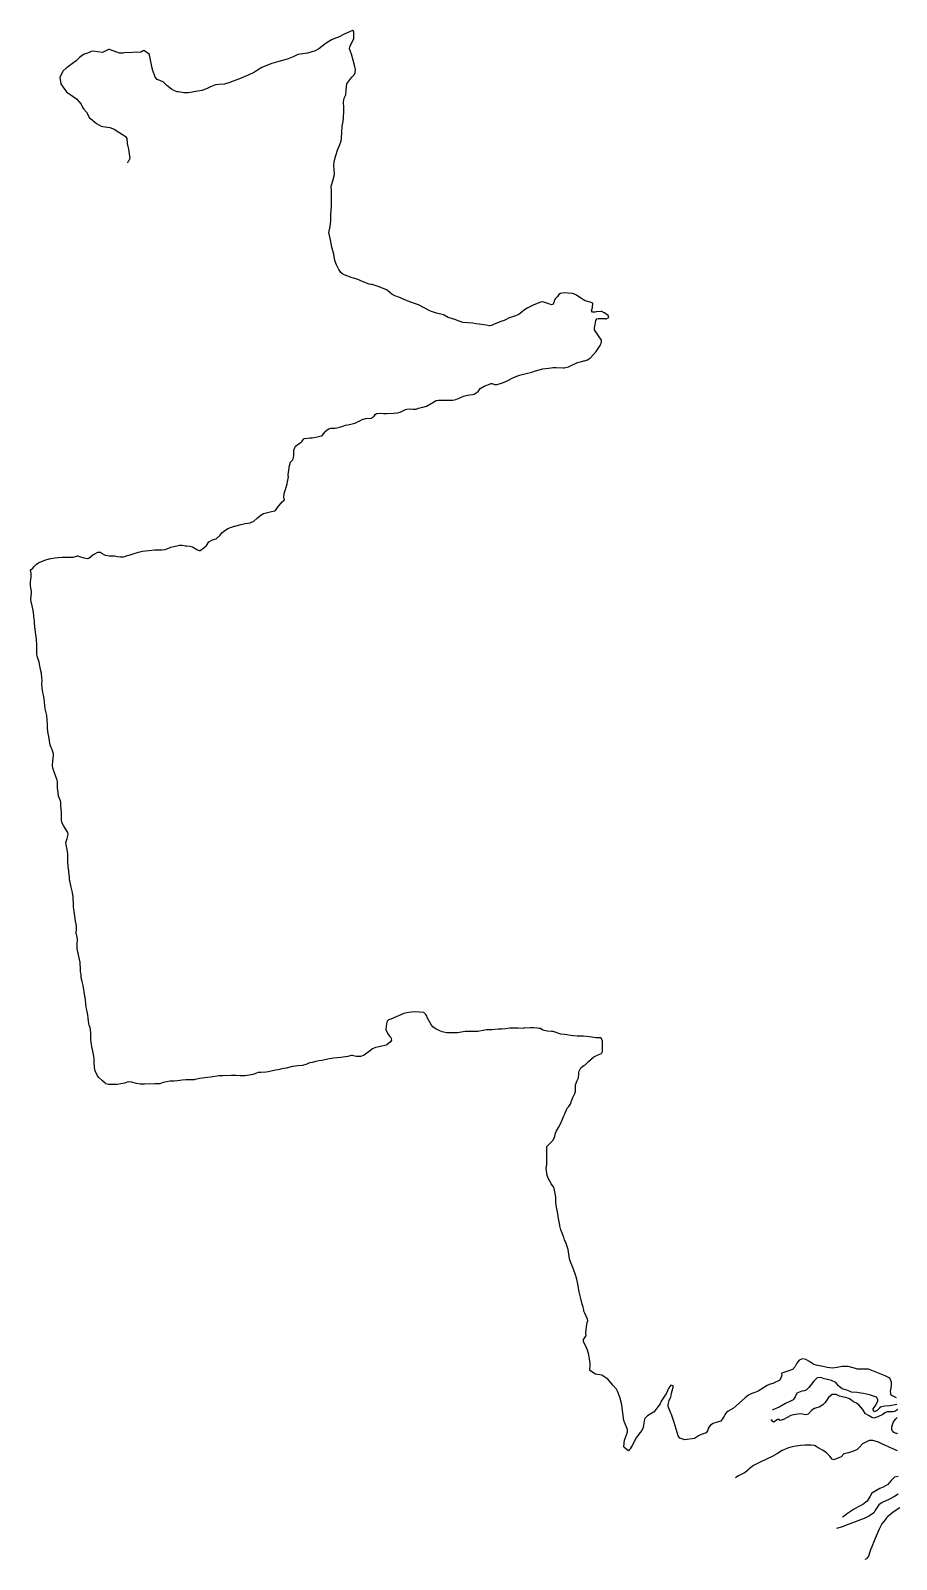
# Model space of a CAD drawing. Header units: feet. Extents: x 1313709 to 1317500, y 405869 to 411659.
# Drawn here: x 1313709 to 1314755, y 406108 to 407956 of the extents above; entities that cross this region are included whole.
import ezdxf

# ---------------------------------------------------------------- set-up
doc = ezdxf.new("R2010")
doc.units = ezdxf.units.FT
doc.layers.add('C-TOPO-MAJR', color=32, linetype='CONTINUOUS')

msp = doc.modelspace()

# ---------------------------------------------------------------- linework, layer by layer
at = {"layer": 'C-TOPO-MAJR'}
for points in [[(1314755.4, 406303.1), (1314754.8, 406303.4), (1314748.9, 406306.5), (1314748.1, 406311), (1314749.5, 406317.8), (1314749.5, 406322.2), (1314747.4, 406326.8), (1314741.7, 406329.9), (1314735.8, 406332), (1314721.6, 406337.8), (1314710.6, 406337.8), (1314708.5, 406337.9), (1314705.8, 406338.7), (1314697.1, 406341), (1314689.8, 406340.9), (1314683.7, 406339.8), (1314678, 406339.1), (1314671.6, 406339.8), (1314664.6, 406341.4), (1314660.1, 406342.1), (1314655.6, 406343.5), (1314649.6, 406347.6), (1314646.8, 406349.2), (1314646.2, 406349.4), (1314641.7, 406350.3), (1314637.8, 406348.8), (1314634.8, 406344.9), (1314632.9, 406340.9), (1314629.6, 406337.4), (1314625.3, 406335.8), (1314616.8, 406333), (1314616.6, 406332.4), (1314616.8, 406330.2), (1314614.4, 406324.4), (1314605.9, 406320.4), (1314601.7, 406319.2), (1314599, 406317.9), (1314588.3, 406311.2), (1314584, 406309.4), (1314580.5, 406308.3), (1314576.4, 406306.4), (1314572.5, 406303.3), (1314558.4, 406290.5), (1314552.1, 406286.9), (1314549.7, 406285), (1314548.1, 406282.7), (1314547.3, 406281.1), (1314542.9, 406275.1), (1314536, 406273), (1314533.7, 406272.3), (1314530.6, 406270.1), (1314528.9, 406268.3), (1314527.8, 406266.2), (1314527.4, 406263.9), (1314525.3, 406260.8), (1314519.5, 406258.7), (1314516, 406257.1), (1314511.3, 406253.9), (1314499.4, 406252.5), (1314493.7, 406254.3), (1314491.5, 406257.1), (1314486.7, 406273.4), (1314483.6, 406282.9), (1314482.7, 406284.8), (1314479.6, 406292.7), (1314479.6, 406293.9), (1314479.9, 406296.8), (1314480.6, 406300.1), (1314480.7, 406300.2), (1314482.4, 406303.1), (1314482.6, 406304), (1314483.6, 406308.6), (1314484.3, 406311.5), (1314485.4, 406316.1), (1314485.4, 406317.8), (1314482.8, 406318.3), (1314480.4, 406315.4), (1314478.6, 406311.7), (1314477.2, 406308.9), (1314476.4, 406307.6), (1314474, 406304), (1314470.9, 406299.3), (1314470.9, 406299.2), (1314469.6, 406296), (1314465.8, 406290.6), (1314461.9, 406285.9), (1314461.6, 406285.7), (1314454.5, 406281.4), (1314451, 406278.1), (1314450.7, 406277.2), (1314449.5, 406270.2), (1314449.1, 406267.1), (1314447.6, 406263.6), (1314444.1, 406259.3), (1314440.6, 406254.7), (1314436, 406245.4), (1314433.6, 406241.5), (1314432.7, 406240.7), (1314432.2, 406240.2), (1314431.4, 406239.1), (1314426.3, 406243.3), (1314425.9, 406244.2), (1314426.8, 406252), (1314430.3, 406261.6), (1314430.4, 406264.9), (1314426, 406275.7), (1314424.2, 406287.9), (1314423.4, 406294.8), (1314420.8, 406304), (1314418.3, 406311.3), (1314417, 406313.5), (1314412.5, 406318.3), (1314409.1, 406322.5), (1314406.5, 406325.6), (1314399.3, 406330.5), (1314391.5, 406331.9), (1314384.7, 406336.1), (1314385, 406343.4), (1314385.1, 406345.2), (1314384.5, 406350.1), (1314383.5, 406355.1), (1314381.7, 406360.7), (1314379.3, 406366.3), (1314377, 406370.9), (1314377, 406373.5), (1314379.8, 406377.7), (1314380.1, 406378.6), (1314379.8, 406381.8), (1314380.6, 406388.8), (1314381, 406391.9), (1314381.5, 406394), (1314382.1, 406396.2), (1314381.8, 406398.3), (1314378.6, 406405.3), (1314377.6, 406407.7), (1314377.5, 406408.8), (1314377.4, 406409.4), (1314376.5, 406412.9), (1314375.6, 406416.5), (1314374, 406423.1), (1314371.9, 406431.4), (1314371.6, 406433.1), (1314371, 406436.4), (1314368.9, 406446.7), (1314367.1, 406453.1), (1314365.5, 406457.5), (1314364.2, 406460.7), (1314361.4, 406467.4), (1314360.1, 406471.3), (1314359.3, 406476.7), (1314358.5, 406482.4), (1314356.2, 406489.5), (1314354.2, 406494.2), (1314353.1, 406497.4), (1314352.6, 406499.1), (1314351.5, 406501.5), (1314349.7, 406506), (1314348.4, 406511), (1314348.3, 406511.8), (1314346.9, 406520), (1314346, 406525.4), (1314344.6, 406533.7), (1314344, 406536.5), (1314343.6, 406539.3), (1314343.4, 406545.1), (1314343.2, 406548.2), (1314341.4, 406556.3), (1314340.8, 406558), (1314339.6, 406559.7), (1314338.1, 406561.9), (1314336.4, 406565.3), (1314335.2, 406567.2), (1314333.9, 406569.7), (1314333.1, 406572), (1314331.9, 406580.6), (1314332, 406581.5), (1314332.4, 406582.8), (1314332.5, 406583.5), (1314332.6, 406584.3), (1314332.8, 406593), (1314332.8, 406596.2), (1314332.7, 406600.9), (1314332.6, 406602.3), (1314332.7, 406606), (1314332.9, 406607), (1314333, 406607.2), (1314336.6, 406611), (1314340.2, 406614.7), (1314342, 406618.3), (1314342.2, 406619.4), (1314343, 406623.1), (1314344.3, 406625.7), (1314347, 406629.9), (1314349.7, 406635.3), (1314351.7, 406640), (1314353.4, 406643.9), (1314354.1, 406645.6), (1314354.4, 406646.4), (1314357.4, 406653.1), (1314359.2, 406655.2), (1314361.8, 406658.7), (1314362.3, 406660.9), (1314364.2, 406666.3), (1314366.7, 406671), (1314367.2, 406673.9), (1314367.2, 406681.4), (1314369.4, 406686.7), (1314371, 406689.9), (1314371.4, 406694.6), (1314371.5, 406697.1), (1314374, 406702.1), (1314377.6, 406704.6), (1314379.2, 406705.7), (1314383.1, 406709.5), (1314389.7, 406715.1), (1314394.8, 406717.6), (1314398.8, 406719.4), (1314399.9, 406721.6), (1314400.2, 406734.3), (1314398.9, 406737.5), (1314397.4, 406738.3), (1314395.3, 406738.4), (1314392, 406738.4), (1314384.2, 406739.4), (1314376.9, 406740.1), (1314369.5, 406740.4), (1314361.5, 406741), (1314357, 406741.8), (1314353.9, 406742.2), (1314349.8, 406742.6), (1314347.4, 406743.3), (1314342.8, 406745.2), (1314340.3, 406745.7), (1314338.2, 406745.9), (1314333.2, 406746.4), (1314327.7, 406747.7), (1314325, 406749.4), (1314324.4, 406749.7), (1314323.3, 406749.7), (1314321.1, 406749.9), (1314317.2, 406750.3), (1314312.8, 406750.3), (1314304.9, 406749.8), (1314304.4, 406749.7), (1314297.6, 406749.9), (1314290.3, 406750.1), (1314288.1, 406750), (1314282.9, 406749.3), (1314278, 406748.8), (1314274, 406748.6), (1314266.3, 406748.1), (1314263.5, 406748), (1314259.7, 406747.8), (1314257.8, 406747.5), (1314249.3, 406745.9), (1314248.3, 406745.8), (1314246.4, 406745.8), (1314235.2, 406745.9), (1314234.2, 406745.8), (1314234, 406745.8), (1314224.7, 406744.4), (1314222.9, 406744.3), (1314219.6, 406744.4), (1314215.3, 406744.2), (1314211.8, 406744.3), (1314206, 406745.6), (1314198.9, 406748.9), (1314194.9, 406751.5), (1314193.1, 406753.5), (1314188.4, 406762), (1314187.1, 406765.2), (1314186.6, 406766.6), (1314184, 406768.7), (1314172.9, 406769.6), (1314165.3, 406769), (1314159.9, 406767.6), (1314144.3, 406760.9), (1314141.2, 406759.8), (1314139.7, 406758.4), (1314138.7, 406755.1), (1314137.9, 406748.9), (1314138, 406748.2), (1314141, 406742.3), (1314143.1, 406739.8), (1314144.3, 406738.5), (1314144.8, 406735.6), (1314143.6, 406733.3), (1314139.4, 406729.8), (1314138.5, 406729.4), (1314131.5, 406727.6), (1314125.7, 406726.5), (1314122.1, 406725.1), (1314118.2, 406722.1), (1314111.9, 406717.4), (1314107.3, 406715.6), (1314102.6, 406715.7), (1314100.7, 406716.1), (1314097.8, 406716.7), (1314096.5, 406716.7), (1314093.3, 406716.1), (1314092.1, 406715.8), (1314083.5, 406714.4), (1314079.2, 406714.1), (1314074.9, 406713.8), (1314069.8, 406713), (1314060.8, 406710.7), (1314056.9, 406710.4), (1314053.6, 406709.8), (1314048.8, 406708.5), (1314046.2, 406708), (1314044.9, 406707.7), (1314042.4, 406706.3), (1314037.4, 406705), (1314031.6, 406704.3), (1314029, 406704), (1314025.1, 406703.5), (1314017.7, 406701.7), (1314014.7, 406701.1), (1314010.7, 406700.2), (1314008, 406699.7), (1314004.6, 406699.3), (1313995.8, 406697.3), (1313993.4, 406696.8), (1313987.2, 406696.4), (1313984.6, 406696.4), (1313983.9, 406696.3), (1313977.7, 406693.8), (1313967.8, 406692.3), (1313961.9, 406692.3), (1313956.8, 406692.9), (1313955.2, 406692.9), (1313951.4, 406692.7), (1313940.9, 406692.5), (1313936.6, 406692.2), (1313926.6, 406690.7), (1313922.3, 406690.1), (1313912.6, 406688.9), (1313909.4, 406688.1), (1313907.3, 406687.8), (1313906.2, 406687.6), (1313905.3, 406687.5), (1313901.5, 406687.3), (1313897.9, 406687.4), (1313896.4, 406687.5), (1313892, 406687.2), (1313886.2, 406686.1), (1313881.8, 406685.9), (1313877.2, 406685.9), (1313872.7, 406685.2), (1313868.8, 406684.1), (1313864.8, 406682.8), (1313861.1, 406682.7), (1313858.8, 406682.8), (1313846.4, 406682.1), (1313841, 406682.2), (1313836.5, 406683.2), (1313830.5, 406684.8), (1313826.6, 406684.9), (1313822, 406683.6), (1313813.1, 406681.8), (1313806.3, 406681.9), (1313802.7, 406681.9), (1313799.4, 406682.8), (1313798.7, 406683.3), (1313795.5, 406686.2), (1313790.9, 406690.4), (1313789.4, 406692.3), (1313786.6, 406698.2), (1313785.8, 406702.4), (1313785.8, 406702.8), (1313785.5, 406708.1), (1313785.4, 406712.4), (1313785.4, 406712.9), (1313785, 406715.9), (1313783.4, 406724.2), (1313783.3, 406724.5), (1313783.2, 406724.8), (1313781.8, 406733.1), (1313781.5, 406735.8), (1313781.5, 406737.4), (1313781.5, 406744.6), (1313780.4, 406750.7), (1313779.4, 406753.4), (1313779, 406755), (1313778.2, 406762.1), (1313777.7, 406766.1), (1313776.1, 406773.6), (1313775.7, 406775.5), (1313775.2, 406779.9), (1313774.9, 406783.6), (1313774.8, 406784.4), (1313774.1, 406788.6), (1313772, 406801.4), (1313770.8, 406806.5), (1313769.9, 406810.7), (1313769.6, 406815), (1313769.4, 406816.1), (1313769.3, 406816.4), (1313769.1, 406818.2), (1313768.9, 406822.3), (1313768.5, 406827.5), (1313768.4, 406830), (1313768.2, 406831), (1313767.7, 406833), (1313765.9, 406840.7), (1313765.2, 406843.5), (1313764.7, 406846.1), (1313764.9, 406850.8), (1313765.1, 406858), (1313764.3, 406861.5), (1313763.5, 406865.3), (1313763.9, 406869.4), (1313764.2, 406872.8), (1313763.7, 406875.8), (1313762.8, 406879.2), (1313762, 406885.3), (1313761.2, 406891.2), (1313760.5, 406896), (1313760.3, 406899), (1313760.3, 406901.9), (1313760.2, 406906.3), (1313759.9, 406909), (1313759.2, 406913.2), (1313759.1, 406913.8), (1313757.5, 406920.2), (1313755.9, 406928), (1313755.8, 406929.3), (1313755.6, 406932.3), (1313755, 406938.6), (1313754.7, 406940.4), (1313754.5, 406941.6), (1313753.8, 406950.4), (1313753.7, 406955.7), (1313753.5, 406960.5), (1313752.8, 406965.8), (1313751.4, 406971.4), (1313751.1, 406973.8), (1313752.1, 406976.9), (1313752.9, 406979), (1313753.9, 406984.1), (1313753.4, 406986.2), (1313748.6, 406994.1), (1313746.8, 406997.7), (1313746.1, 407001.5), (1313746, 407010.3), (1313745.6, 407015.3), (1313745.3, 407018.1), (1313745, 407023.2), (1313744.7, 407024.8), (1313743.4, 407027.3), (1313742.3, 407030.4), (1313741.8, 407034.8), (1313741.2, 407039.9), (1313741, 407042.1), (1313741.2, 407047.9), (1313740.9, 407049.7), (1313737.5, 407058.5), (1313735.4, 407064), (1313734.9, 407067.5), (1313735.4, 407073.2), (1313736.2, 407079.2), (1313736.1, 407081.6), (1313734.2, 407087.5), (1313733.3, 407089.3), (1313732.3, 407091.9), (1313730.7, 407102.5), (1313730, 407106.2), (1313729, 407111.9), (1313729, 407116.4), (1313728.1, 407127.6), (1313726.6, 407134.2), (1313726.3, 407135.7), (1313725, 407147.9), (1313724.2, 407152.2), (1313723.4, 407155.4), (1313722.5, 407161.3), (1313722.3, 407165.6), (1313722.4, 407169.5), (1313722.3, 407173.7), (1313721.8, 407178.3), (1313721.6, 407178.8), (1313720.8, 407181.8), (1313719.7, 407187.9), (1313719, 407192.1), (1313716.6, 407199.6), (1313716.1, 407201.4), (1313716.1, 407206.2), (1313716.3, 407214.3), (1313715.9, 407218.6), (1313715.7, 407220), (1313715.1, 407225.5), (1313714, 407231.7), (1313713.2, 407238.9), (1313713.1, 407242.1), (1313713, 407243.8), (1313712.5, 407248.2), (1313711.9, 407252.5), (1313711.4, 407256.9), (1313710.5, 407260.3), (1313710.4, 407260.9), (1313709.4, 407264.8), (1313709, 407268.2), (1313709.4, 407272.2), (1313709.8, 407275.5), (1313709.8, 407277.5), (1313708.6, 407284.5), (1313708.5, 407289.4), (1313709.1, 407295.4), (1313709.1, 407300.1), (1313708.9, 407301.1), (1313708.6, 407303), (1313709.3, 407304.2), (1313711.1, 407306), (1313712.4, 407307.3), (1313715.7, 407310.7), (1313717.3, 407311.8), (1313719.9, 407313), (1313727.1, 407315.8), (1313731.1, 407317.2), (1313731.3, 407317.2), (1313732.9, 407317.5), (1313738.1, 407318.5), (1313741.8, 407318.9), (1313746.6, 407319.2), (1313747.7, 407319.2), (1313748.8, 407319.1), (1313751.3, 407319), (1313760, 407319.1), (1313761.5, 407319.4), (1313765.2, 407320.8), (1313765.8, 407320.7), (1313767.7, 407319.9), (1313772.9, 407318.2), (1313777.8, 407317.7), (1313778.8, 407318), (1313781.5, 407320), (1313783.9, 407321.8), (1313785.6, 407322.9), (1313789.8, 407325.1), (1313792.9, 407325.1), (1313794.5, 407324.1), (1313798.9, 407321.7), (1313803.5, 407320.7), (1313808.1, 407320.7), (1313809.4, 407320.8), (1313810, 407320.7), (1313813.3, 407320), (1313817.2, 407319.7), (1313820.9, 407319.7), (1313823.7, 407320.3), (1313824.6, 407320.7), (1313825.5, 407321), (1313827.7, 407321.5), (1313833.9, 407323.4), (1313839.1, 407325.3), (1313844, 407326.5), (1313855.2, 407327.7), (1313858.4, 407328.1), (1313858.9, 407328.2), (1313865.9, 407327.9), (1313867.3, 407327.9), (1313871.3, 407328.4), (1313874.6, 407329.6), (1313876.5, 407330.6), (1313878.3, 407331.2), (1313886.8, 407333.2), (1313888.6, 407333.6), (1313891.7, 407333.5), (1313895.3, 407332.9), (1313896.9, 407332.9), (1313901.2, 407332.6), (1313904.2, 407331.5), (1313909.7, 407328.4), (1313912.4, 407327.1), (1313913.7, 407327.1), (1313918.1, 407330.6), (1313920.8, 407332.7), (1313921.3, 407333.3), (1313924.2, 407337.6), (1313928.6, 407340), (1313932.8, 407341.5), (1313937.6, 407345.7), (1313939.8, 407348.4), (1313941.8, 407350.1), (1313947.2, 407353.7), (1313950.1, 407355.2), (1313954.9, 407356.5), (1313955.5, 407356.7), (1313963.2, 407358.8), (1313968, 407359.7), (1313974, 407360.5), (1313978.4, 407362.5), (1313982.5, 407366.3), (1313985.6, 407369.3), (1313990.3, 407371.9), (1313999.9, 407374.2), (1314004, 407375.1), (1314004.6, 407375.6), (1314007, 407379.3), (1314012.9, 407385.9), (1314015.3, 407388), (1314015.4, 407388.3), (1314014.9, 407390.9), (1314015.3, 407396.2), (1314016.3, 407399.8), (1314017.9, 407404.9), (1314018.7, 407407.7), (1314019.3, 407410.3), (1314020.4, 407416.2), (1314020.1, 407417.5), (1314020, 407418.5), (1314020.3, 407421.4), (1314021.6, 407430.1), (1314022.3, 407432.5), (1314022.6, 407433.4), (1314023, 407434), (1314025.6, 407436.8), (1314026.7, 407441.8), (1314026.8, 407448.3), (1314029, 407453.3), (1314034.4, 407457.4), (1314036.4, 407458.8), (1314039.1, 407462.2), (1314039.8, 407462.6), (1314044.3, 407463), (1314046.3, 407463.2), (1314048.8, 407463.5), (1314053.5, 407464.2), (1314058.4, 407465.3), (1314060.2, 407465.7), (1314061.5, 407466.7), (1314064.6, 407470.7), (1314064.9, 407471.1), (1314067.1, 407473), (1314069.1, 407474.2), (1314071.5, 407474.9), (1314076.8, 407475.2), (1314078.9, 407475.3), (1314082.1, 407476.1), (1314085, 407477.2), (1314086.2, 407477.6), (1314089.1, 407478.7), (1314092.3, 407479.2), (1314097.4, 407480.1), (1314100.4, 407480.9), (1314101.7, 407481.4), (1314104.5, 407483), (1314106, 407483.7), (1314106.8, 407484.1), (1314109.3, 407485.6), (1314113.5, 407486.9), (1314119.7, 407487.3), (1314120.4, 407487.3), (1314120.6, 407487.3), (1314121, 407487.4), (1314121.8, 407487.9), (1314122.8, 407488.6), (1314123.8, 407489.6), (1314125.3, 407491.5), (1314126.9, 407492.7), (1314131.8, 407493.1), (1314135.5, 407492.7), (1314136.6, 407492.7), (1314138.7, 407492.9), (1314147.5, 407493.3), (1314151.6, 407493.6), (1314152, 407493.7), (1314155.2, 407494.5), (1314162, 407497.5), (1314163.3, 407498), (1314167.9, 407498.5), (1314171.3, 407498.1), (1314174.6, 407498.2), (1314177.6, 407499.1), (1314180.9, 407500.1), (1314182.9, 407500.6), (1314187.2, 407501.7), (1314189.3, 407502.7), (1314190.9, 407503.8), (1314198.9, 407508.5), (1314201.7, 407509), (1314208.6, 407508.8), (1314211.9, 407508.9), (1314218.9, 407508.9), (1314222.6, 407509.6), (1314226.7, 407511.4), (1314232, 407513.6), (1314235.1, 407514.6), (1314239.1, 407515.4), (1314243, 407515.7), (1314245, 407516.2), (1314249.5, 407519.5), (1314251.3, 407521.8), (1314252.3, 407523), (1314257, 407525.9), (1314265.6, 407529.1), (1314266.5, 407529.1), (1314269.3, 407528), (1314272.6, 407528), (1314279.1, 407530), (1314283.8, 407531.8), (1314292.4, 407536.2), (1314299.7, 407539), (1314307.8, 407541.1), (1314314.4, 407542.8), (1314319.2, 407544.4), (1314327.8, 407546.6), (1314337.8, 407547.8), (1314339.9, 407548.2), (1314344.2, 407548.5), (1314351.9, 407548), (1314353.5, 407548.1), (1314359.1, 407549.3), (1314362.1, 407550.7), (1314369.9, 407554.6), (1314373.6, 407555.3), (1314377.5, 407556.4), (1314378.1, 407556.6), (1314382, 407557.5), (1314385.7, 407560.1), (1314392.3, 407567.8), (1314397.2, 407574.9), (1314397.6, 407575.6), (1314398.9, 407579.1), (1314398.7, 407581.6), (1314395.3, 407586.8), (1314390.4, 407594), (1314390.2, 407596.2), (1314391.3, 407600.4), (1314392, 407605.3), (1314393.1, 407607), (1314394.7, 407607.6), (1314397.4, 407607.6), (1314402.8, 407607.4), (1314403.3, 407607.3), (1314404.3, 407607.1), (1314407.6, 407608.7), (1314406.8, 407611.4), (1314402.4, 407614.4), (1314401.9, 407614.6), (1314399.4, 407615.9), (1314398.4, 407616.2), (1314392.9, 407615.7), (1314391, 407615.4), (1314388, 407615.2), (1314386.8, 407617), (1314387.9, 407621), (1314388.2, 407626), (1314385.3, 407627.3), (1314379.2, 407629.1), (1314373.8, 407632.1), (1314368.7, 407635.8), (1314366.3, 407637.2), (1314363.6, 407637.8), (1314358.6, 407638.2), (1314353.7, 407638.5), (1314349.1, 407637.8), (1314347.4, 407636.6), (1314345.5, 407634.3), (1314345.1, 407633.8), (1314343.1, 407631.6), (1314341.5, 407628.9), (1314341.4, 407628.3), (1314340.4, 407624.8), (1314338.4, 407624.3), (1314334, 407625.9), (1314328, 407627.6), (1314325.2, 407627.3), (1314316.3, 407623.6), (1314309.6, 407620.3), (1314307.6, 407619.2), (1314305.7, 407618), (1314302.9, 407615.8), (1314299.3, 407612.9), (1314297, 407611.7), (1314293.7, 407610.6), (1314286.4, 407607.8), (1314283.7, 407606.4), (1314281, 407605.3), (1314277.3, 407603.9), (1314268.1, 407600.2), (1314265.7, 407599.2), (1314263.8, 407598.7), (1314262.8, 407598.8), (1314259.5, 407599.6), (1314256.5, 407600.1), (1314250.9, 407600.8), (1314246.9, 407601.3), (1314243.1, 407601.8), (1314237.1, 407602.4), (1314231.3, 407602.9), (1314229.1, 407603.5), (1314226.9, 407604.4), (1314221.3, 407606.3), (1314217.3, 407607.5), (1314213.6, 407608.9), (1314208.6, 407611.5), (1314207.6, 407611.9), (1314199.5, 407614.2), (1314193.2, 407616.2), (1314191.4, 407617), (1314184.6, 407620.6), (1314177.4, 407624.2), (1314176.3, 407624.6), (1314173.9, 407625.3), (1314163.9, 407629.1), (1314159.2, 407631), (1314155.6, 407632.4), (1314149.1, 407635.1), (1314145.3, 407637.2), (1314142.5, 407639.3), (1314140, 407641.5), (1314139, 407642.2), (1314129.9, 407645.7), (1314121.6, 407648.6), (1314120.2, 407648.8), (1314118, 407649.1), (1314110.7, 407652), (1314104.2, 407654.6), (1314102.4, 407655.3), (1314102, 407655.5), (1314098.8, 407656.5), (1314096.2, 407657.3), (1314093.3, 407658.3), (1314089.7, 407659.7), (1314086.2, 407661.3), (1314083.7, 407663.2), (1314081.3, 407666.9), (1314078.6, 407672.3), (1314076.4, 407677.7), (1314075.1, 407685.2), (1314074.9, 407686.5), (1314072.9, 407694), (1314071, 407702.5), (1314070.2, 407706.4), (1314069.4, 407709.8), (1314069.3, 407711.1), (1314070.6, 407718.7), (1314071.4, 407725.7), (1314071.6, 407729.4), (1314071.7, 407733.4), (1314072.4, 407743.2), (1314072.5, 407746.5), (1314072.5, 407749.1), (1314072.3, 407754.3), (1314072.2, 407760), (1314072.2, 407761.5), (1314072.1, 407767.6), (1314073.9, 407773.8), (1314076, 407781.7), (1314075.8, 407788.4), (1314075.2, 407791.8), (1314075.5, 407797.5), (1314077.5, 407804.6), (1314079.6, 407810.9), (1314080.7, 407813.9), (1314082.3, 407818), (1314083.7, 407821.1), (1314084.1, 407822.4), (1314084.3, 407825.1), (1314084.7, 407832.9), (1314085.3, 407840), (1314085.9, 407843.5), (1314086.7, 407849.7), (1314087.4, 407858.7), (1314087.3, 407862.5), (1314086.8, 407869.1), (1314087.8, 407873.8), (1314089.6, 407878.1), (1314090.1, 407883.5), (1314090.8, 407891.4), (1314097, 407899.3), (1314099.3, 407901.7), (1314100.8, 407904.4), (1314101.2, 407908.6), (1314100.9, 407910.1), (1314100.2, 407913.6), (1314096.6, 407926.9), (1314094.2, 407933.5), (1314094.4, 407936.1), (1314095.5, 407937.8), (1314099.3, 407945.7), (1314099.4, 407954.5), (1314097.7, 407955.6), (1314087.6, 407951.3), (1314080.9, 407947.8), (1314078.4, 407946.8), (1314073.1, 407944.9), (1314067, 407941.3), (1314064.4, 407939.1), (1314057.2, 407933.5), (1314052.5, 407931.1), (1314043.2, 407928.2), (1314040.4, 407927.9), (1314031.8, 407926.6), (1314025.9, 407924), (1314020.1, 407921.5), (1314013.2, 407919.4), (1314008.9, 407918.3), (1314000.4, 407915.7), (1313994.9, 407913.7), (1313988.3, 407911), (1313983, 407907.8), (1313979.1, 407905.3), (1313971.6, 407901.6), (1313959.1, 407896.5), (1313952.2, 407894.1), (1313949.5, 407892.8), (1313943.1, 407890.6), (1313936.2, 407890.4), (1313932.1, 407890), (1313926.1, 407887.5), (1313922.9, 407885.8), (1313916, 407883.2), (1313910.9, 407882.4), (1313906, 407881.5), (1313899.4, 407880.4), (1313893.9, 407880.5), (1313887.3, 407881.5), (1313885.9, 407881.7), (1313881.8, 407883), (1313879, 407884.7), (1313873.2, 407889), (1313869.1, 407893.1), (1313868.7, 407893.5), (1313861.8, 407896.6), (1313859.3, 407899.2), (1313856.2, 407907.4), (1313855.5, 407910.3), (1313853.8, 407918.3), (1313852.9, 407924.1), (1313851.8, 407927.2), (1313845.5, 407931.6), (1313843.9, 407930.7), (1313841.7, 407929.4), (1313822.1, 407928.7), (1313820.6, 407928.4), (1313816.2, 407928.2), (1313804.1, 407932.6), (1313802.8, 407932.6), (1313800.4, 407931.5), (1313795.7, 407929.2), (1313789.3, 407930), (1313784.2, 407930.6), (1313782, 407930.1), (1313778.4, 407928.7), (1313772.4, 407926.6), (1313767.8, 407923), (1313763.5, 407918.8), (1313754.7, 407912.6), (1313752.6, 407910.8), (1313751.6, 407910), (1313747.5, 407906.5), (1313744.1, 407898.9), (1313745.2, 407891.3), (1313745.8, 407890.1), (1313747.5, 407887.5), (1313752, 407881.6), (1313753.5, 407880.2), (1313760, 407875.8), (1313763.9, 407873.1), (1313769.9, 407866.6), (1313771.9, 407862), (1313772.5, 407861), (1313776, 407857.1), (1313779.8, 407850.2), (1313782.9, 407847.5), (1313784, 407846.8), (1313788.4, 407843.4), (1313793.7, 407840.2), (1313795.8, 407839.5), (1313798.9, 407839.2), (1313804.4, 407838.6), (1313809.8, 407836.6), (1313815.2, 407832.9), (1313819.6, 407829.8), (1313823.4, 407827.4), (1313824.8, 407825.1), (1313825.3, 407819.1), (1313826.2, 407815.4), (1313827, 407812.3), (1313827.9, 407806.5), (1313828.4, 407801.1), (1313828.3, 407800), (1313826.5, 407796.8), (1313825.6, 407796.1), (1313825.2, 407796.1)], [(1314755.7, 406294.9), (1314747.6, 406293.6), (1314741.2, 406293.2), (1314737.1, 406292.1), (1314735, 406290.7), (1314732.2, 406287.7), (1314729, 406286.1), (1314727.1, 406288.6), (1314727.1, 406289.5), (1314727.4, 406289.9), (1314729.6, 406293.1), (1314732.7, 406299), (1314733, 406301.2), (1314731.1, 406304), (1314723, 406306.8), (1314715.6, 406308.2), (1314712.5, 406308.9), (1314708.1, 406309.5), (1314701, 406310), (1314699.3, 406310.8), (1314695.3, 406312.4), (1314689.9, 406314.2), (1314686.1, 406316.7), (1314685.3, 406317.5), (1314682.2, 406321.8), (1314676.8, 406324.2), (1314670.3, 406325.7), (1314668.2, 406326.3), (1314663.8, 406327.6), (1314659.4, 406327.2), (1314655.4, 406323.4), (1314649.6, 406315.6), (1314646.6, 406312.7), (1314644.4, 406311.8), (1314640.9, 406311.3), (1314635.1, 406308.7), (1314632.8, 406304.3), (1314630.7, 406300.9), (1314627.2, 406299.3), (1314621.2, 406296.5), (1314613.7, 406292), (1314606, 406288.5), (1314605.7, 406288.4)], [(1314757.1, 406289.1), (1314753.6, 406286.8), (1314751.3, 406286.4), (1314744, 406286.4), (1314741.2, 406285.2), (1314738.8, 406283.2), (1314732.8, 406280), (1314728, 406278.6), (1314725.7, 406279.3), (1314722.4, 406281.3), (1314717.8, 406283.7), (1314717.4, 406284.2), (1314714.6, 406288.9), (1314709.8, 406294.7), (1314707, 406296.8), (1314703.6, 406298.5), (1314701.5, 406299.9), (1314698.7, 406302), (1314694.1, 406303.6), (1314691.4, 406303.8), (1314686.4, 406305.3), (1314682.4, 406307), (1314677.6, 406307.2), (1314673.3, 406303.7), (1314669.2, 406297.5), (1314666.5, 406294.6), (1314662, 406292), (1314658.8, 406291), (1314656.4, 406290.3), (1314653.3, 406288.3), (1314648.5, 406283.6), (1314645.8, 406282.7), (1314642, 406283.6), (1314639.1, 406284), (1314631.1, 406282.7), (1314627.9, 406281.7), (1314618.8, 406276.9), (1314614.7, 406275.9), (1314612.7, 406277.1), (1314611.7, 406277), (1314607.2, 406273.9), (1314606.9, 406274), (1314606.4, 406274.3), (1314604.1, 406277)], [(1314757.1, 406259.5), (1314753, 406260.8), (1314751.2, 406262), (1314749.9, 406264.7), (1314749.7, 406268.3), (1314751.6, 406273.3), (1314754.1, 406277.3), (1314756.1, 406279.2)], [(1314756.8, 406238.9), (1314750.3, 406241.8), (1314746.7, 406243.5), (1314741.2, 406245.9), (1314738.6, 406247.1), (1314733.8, 406249.4), (1314726.9, 406251.5), (1314722.4, 406251.6), (1314714.5, 406247.6), (1314711, 406244), (1314707.8, 406240.9), (1314704.8, 406239.2), (1314697.5, 406236.8), (1314692.1, 406235.5), (1314691.8, 406235.3), (1314688.5, 406231.9), (1314679.8, 406228.3), (1314677.7, 406229), (1314674.8, 406232.6), (1314670.9, 406236.7), (1314666.7, 406239.4), (1314660.8, 406242.7), (1314657, 406245.3), (1314656.1, 406245.7), (1314652.1, 406246), (1314644.7, 406246), (1314639.6, 406245.7), (1314631.5, 406244.4), (1314628.1, 406243.6), (1314624.8, 406242.7), (1314617.3, 406239.6), (1314611.4, 406235.9), (1314605, 406232.1), (1314599.2, 406229.3), (1314589.8, 406225.1), (1314582.5, 406221.3), (1314577.2, 406217.5), (1314575.6, 406215.8), (1314572.6, 406213), (1314567.7, 406210.4), (1314564.5, 406208.7), (1314562.6, 406207.7), (1314560.7, 406206.3)], [(1314757.3, 406208.2), (1314752.9, 406207.2), (1314749.1, 406203.4), (1314745, 406198.5), (1314739.5, 406195), (1314735.4, 406193.4), (1314725.7, 406187.9), (1314723.5, 406184.2), (1314720.2, 406178.4), (1314714.6, 406174.1), (1314709.1, 406171.4), (1314703.3, 406168.3), (1314696.4, 406163.5), (1314692.3, 406160.1), (1314690.2, 406158.8)], [(1314757.3, 406186.7), (1314753, 406183.8), (1314746.1, 406180.1), (1314738.2, 406176.5), (1314734.3, 406174), (1314730, 406167.8), (1314727.9, 406164.3), (1314722.8, 406160.6), (1314716.4, 406157.5), (1314710.9, 406155.3), (1314707.8, 406154.2), (1314697, 406150.2), (1314689.6, 406147.2), (1314687.2, 406146.4), (1314682.9, 406145.3)], [(1314759.6, 406170.1), (1314751.5, 406165.1), (1314744.5, 406159.4), (1314743.5, 406158.1), (1314741.7, 406155.6), (1314737.9, 406150.9), (1314734.6, 406144.4), (1314733.4, 406141.5), (1314728.6, 406130.3), (1314725.7, 406123.2), (1314724.2, 406119.3), (1314721.5, 406111.8), (1314719, 406108.4), (1314717.3, 406107.9), (1314717.2, 406107.9)]]:
    msp.add_lwpolyline(points, dxfattribs=at)

doc.saveas('drawing.dxf')
